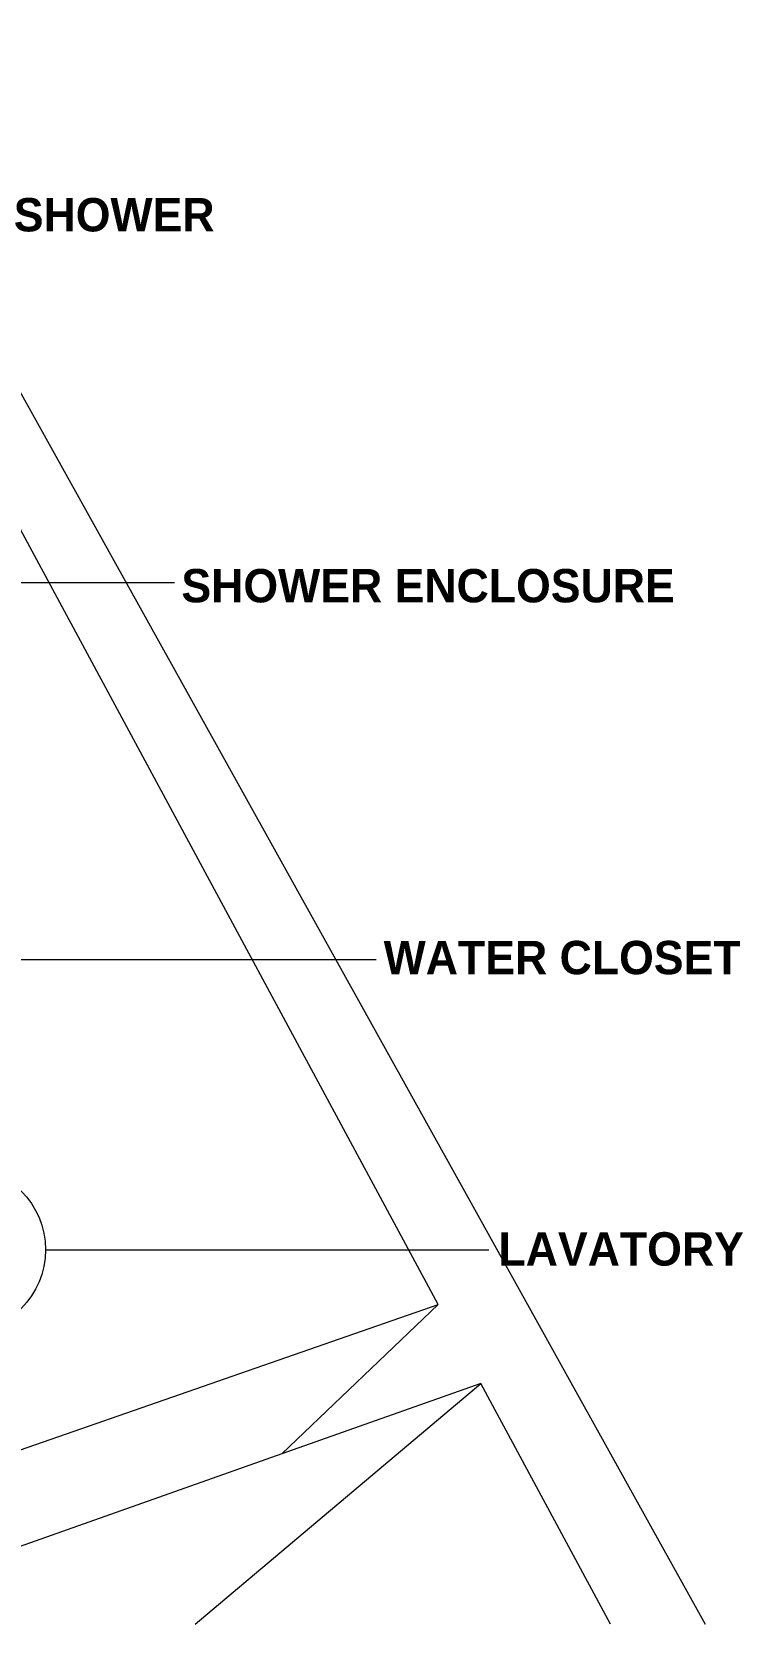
# Model space of a CAD drawing. Header units: millimetres. Extents: x 1634676 to 2568129, y -408635 to -190573.
# Drawn here: x 2507133 to 2511396, y -338262 to -328716 of the extents above; entities that cross this region are included whole.
import ezdxf
from ezdxf.enums import TextEntityAlignment as Align

# ---------------------------------------------------------------- set-up
doc = ezdxf.new("R2010")
doc.units = ezdxf.units.MM
doc.header["$MEASUREMENT"] = 0
doc.layers.get('0').update_dxf_attribs({"lineweight": 15})
doc.layers.add('thin', color=250, linetype='Continuous', lineweight=5)
doc.styles.add('txt100-2', font='GOTHICB.TTF', dxfattribs={"height": 0.2})

msp = doc.modelspace()

# ---------------------------------------------------------------- linework, layer by layer
at = {"layer": 'thin'}
for p, q in [((2509568.7, -336346.2), (2505455.3, -328715.9)), ((2506959.7, -330687.6), (2509745.9, -335703)), ((2506568, -332016.1), (2507987.8, -332016.1)), ((2506512.5, -334277), (2509196.1, -334277)), ((2509745.9, -335703), (2511167.5, -338261.8)), ((2507215.3, -336017.4), (2509871.8, -336017.4)), ((2506653.7, -337360.3), (2509568.7, -336346.2)), ((2508631.6, -337240.2), (2509568.7, -336346.2)), ((2508112.6, -338261.8), (2509823.2, -336818.4)), ((2509823.2, -336818.4), (2508631.6, -337240.2)), ((2510601.3, -338261.8), (2509823.2, -336818.4)), ((2508631.6, -337240.2), (2505744.7, -338261.8))]:
    msp.add_line(p, q, dxfattribs=at)
msp.add_circle((2506720.1, -336017.4), 495.2, dxfattribs=at)

# ---------------------------------------------------------------- texts
at = {"style": 'txt100-2'}
for s, p in [('SHOWER ', (2507663.4, -329812.3)), ('SHOWER ENCLOSURE', (2509507.7, -332036.2)), ('WATER CLOSET', (2510311.1, -334265.5)), ('LAVATORY', (2510664.9, -336012.4))]:
    msp.add_text(s, height=200, dxfattribs=at).set_placement(p, align=Align.MIDDLE_CENTER)

doc.saveas('drawing.dxf')
